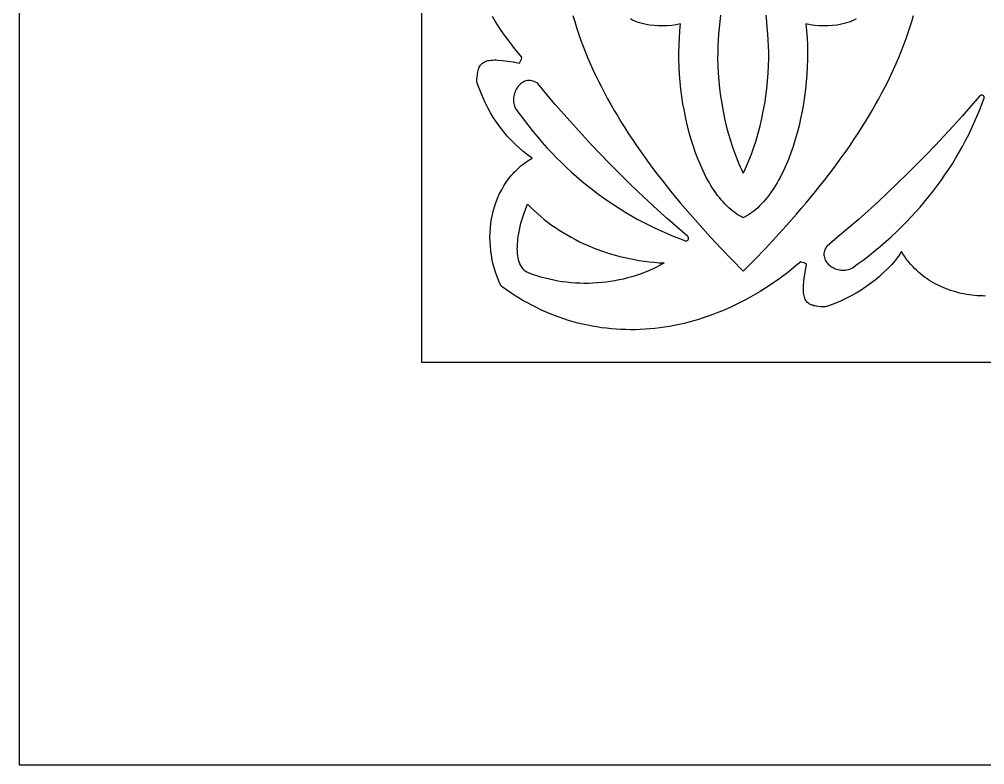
# Model space of a CAD drawing. Extents: x -335 to 335, y -262 to 262.
# Drawn here: x -335 to -215, y -262.5 to -169.9 of the extents above; entities that cross this region are included whole.
import ezdxf

# ---------------------------------------------------------------- set-up
doc = ezdxf.new("R2010")
doc.units = 0
doc.layers.add('LAYER_1', color=18, linetype='CONTINUOUS')

msp = doc.modelspace()

# ---------------------------------------------------------------- linework, layer by layer
at = {"layer": 'LAYER_1'}
for points in [[(335, -262.5), (335, 72.5), (140, 262.5), (-335, 262.5), (-335, -262.5)], [(185.59, 148.27), (119.67, 212.5), (-285, 212.5), (-285, -212.5), (285, -212.5), (285, 49.82), (192.78, 141.45)], [(-270.63, -177.79), (-270.81, -177.69), (-270.98, -177.61), (-271.16, -177.55), (-271.33, -177.51), (-271.5, -177.49), (-271.67, -177.49), (-271.83, -177.5), (-271.99, -177.53), (-272.14, -177.58), (-272.29, -177.64), (-272.43, -177.72), (-272.56, -177.81), (-272.69, -177.91), (-272.81, -178.03), (-272.93, -178.15), (-273.03, -178.28), (-273.13, -178.43), (-273.22, -178.58), (-273.3, -178.74), (-273.37, -178.9), (-273.43, -179.07), (-273.47, -179.24), (-273.51, -179.42), (-273.54, -179.6), (-273.55, -179.78), (-273.55, -179.96), (-273.54, -180.14), (-273.51, -180.33), (-273.47, -180.51), (-273.42, -180.68), (-273.35, -180.86), (-273.26, -181.03), (-272.74, -181.75), (-272.21, -182.46), (-271.67, -183.16), (-271.11, -183.85), (-270.55, -184.52), (-269.98, -185.18), (-269.4, -185.83), (-268.8, -186.46), (-268.2, -187.08), (-267.59, -187.69), (-266.97, -188.28), (-266.34, -188.86), (-265.71, -189.43), (-265.06, -189.98), (-264.41, -190.52), (-263.74, -191.04), (-263.07, -191.55), (-262.39, -192.05), (-261.71, -192.53), (-261.01, -192.99), (-260.31, -193.45), (-259.61, -193.88), (-258.89, -194.3), (-258.17, -194.71), (-257.44, -195.1), (-256.7, -195.47), (-255.96, -195.83), (-255.22, -196.18), (-254.46, -196.5), (-253.7, -196.82), (-252.94, -197.11), (-252.17, -197.39), (-252.11, -197.41), (-252.06, -197.41), (-252.01, -197.4), (-251.96, -197.38), (-251.92, -197.35), (-251.89, -197.32), (-251.86, -197.28), (-251.84, -197.23), (-251.82, -197.18), (-251.81, -197.12), (-251.81, -197.07), (-251.82, -197.01), (-251.83, -196.96), (-251.86, -196.91), (-251.89, -196.87), (-251.94, -196.83), (-253.18, -195.76), (-254.42, -194.67), (-255.64, -193.57), (-256.85, -192.45), (-258.05, -191.32), (-259.25, -190.17), (-260.43, -189.01), (-261.6, -187.83), (-262.76, -186.63), (-263.9, -185.43), (-265.04, -184.2), (-266.16, -182.97), (-267.28, -181.71), (-268.38, -180.45), (-269.47, -179.17), (-270.55, -177.87)], [(-215.06, -179.67), (-215.04, -179.61), (-215.04, -179.56), (-215.04, -179.51), (-215.06, -179.47), (-215.09, -179.43), (-215.13, -179.39), (-215.17, -179.36), (-215.22, -179.34), (-215.27, -179.32), (-215.32, -179.31), (-215.38, -179.31), (-215.43, -179.32), (-215.48, -179.33), (-215.53, -179.36), (-215.58, -179.39), (-215.62, -179.44), (-216.69, -180.68), (-217.78, -181.92), (-218.88, -183.14), (-220, -184.35), (-221.13, -185.56), (-222.28, -186.75), (-223.44, -187.93), (-224.62, -189.1), (-225.81, -190.26), (-227.02, -191.4), (-228.24, -192.54), (-229.48, -193.67), (-230.73, -194.78), (-232, -195.88), (-233.28, -196.97), (-234.57, -198.05), (-234.65, -198.13), (-234.75, -198.31), (-234.84, -198.49), (-234.9, -198.66), (-234.94, -198.83), (-234.96, -199), (-234.96, -199.17), (-234.94, -199.33), (-234.91, -199.49), (-234.86, -199.64), (-234.8, -199.79), (-234.72, -199.93), (-234.63, -200.06), (-234.53, -200.19), (-234.42, -200.32), (-234.29, -200.43), (-234.16, -200.54), (-234.02, -200.63), (-233.87, -200.72), (-233.71, -200.8), (-233.55, -200.87), (-233.38, -200.93), (-233.2, -200.98), (-233.03, -201.01), (-232.85, -201.04), (-232.67, -201.05), (-232.48, -201.05), (-232.3, -201.04), (-232.12, -201.01), (-231.94, -200.97), (-231.76, -200.92), (-231.59, -200.85), (-231.42, -200.76), (-230.7, -200.24), (-229.98, -199.71), (-229.29, -199.17), (-228.6, -198.62), (-227.93, -198.05), (-227.27, -197.48), (-226.62, -196.9), (-225.99, -196.31), (-225.36, -195.7), (-224.76, -195.09), (-224.16, -194.47), (-223.58, -193.85), (-223.02, -193.21), (-222.46, -192.56), (-221.93, -191.91), (-221.4, -191.25), (-220.89, -190.57), (-220.4, -189.9), (-219.92, -189.21), (-219.45, -188.52), (-219, -187.82), (-218.56, -187.11), (-218.14, -186.39), (-217.74, -185.67), (-217.35, -184.94), (-216.97, -184.21), (-216.61, -183.46), (-216.27, -182.72), (-215.94, -181.96), (-215.63, -181.2), (-215.33, -180.44)], [(-271.69, -201.4), (-271.9, -201.3), (-272.09, -201.17), (-272.26, -201.02), (-272.41, -200.86), (-272.54, -200.68), (-272.66, -200.48), (-272.76, -200.26), (-272.85, -200.03), (-272.93, -199.78), (-272.98, -199.53), (-273.03, -199.26), (-273.06, -198.98), (-273.08, -198.69), (-273.09, -198.39), (-273.08, -198.09), (-273.07, -197.78), (-273.04, -197.46), (-273.01, -197.14), (-272.97, -196.82), (-272.91, -196.49), (-272.78, -195.84), (-272.63, -195.2), (-272.45, -194.57), (-272.25, -193.97), (-272.03, -193.39), (-271.81, -192.86), (-271.42, -193.26), (-271.01, -193.64), (-270.59, -194.02), (-270.17, -194.39), (-269.73, -194.75), (-269.28, -195.1), (-268.82, -195.44), (-268.35, -195.76), (-267.87, -196.08), (-267.39, -196.39), (-266.89, -196.68), (-266.39, -196.97), (-265.87, -197.24), (-265.35, -197.51), (-264.82, -197.76), (-264.28, -198), (-263.74, -198.23), (-263.18, -198.45), (-262.62, -198.65), (-262.06, -198.84), (-261.49, -199.02), (-260.91, -199.19), (-260.32, -199.35), (-259.73, -199.49), (-259.13, -199.62), (-258.53, -199.74), (-257.93, -199.84), (-257.32, -199.93), (-256.7, -200.01), (-256.08, -200.07), (-255.46, -200.12), (-254.83, -200.16), (-255.31, -200.42), (-255.8, -200.67), (-256.29, -200.91), (-256.79, -201.13), (-257.29, -201.33), (-257.81, -201.53), (-258.32, -201.7), (-258.84, -201.87), (-259.37, -202.01), (-259.9, -202.15), (-260.43, -202.26), (-260.97, -202.37), (-261.51, -202.46), (-262.05, -202.53), (-262.59, -202.59), (-263.14, -202.64), (-263.68, -202.67), (-264.23, -202.69), (-264.77, -202.69), (-265.32, -202.67), (-265.86, -202.65), (-266.41, -202.61), (-266.95, -202.55), (-267.49, -202.48), (-268.03, -202.4), (-268.56, -202.3), (-269.09, -202.18), (-269.62, -202.05), (-270.15, -201.91), (-270.67, -201.76), (-271.18, -201.59)]]:
    msp.add_lwpolyline(points, close=True, dxfattribs=at)
for points in [[(-214.89, -204.27), (-215.23, -204.26), (-215.57, -204.25), (-215.91, -204.23), (-216.25, -204.2), (-216.59, -204.16), (-216.92, -204.12), (-217.26, -204.06), (-217.59, -204), (-217.92, -203.93), (-218.25, -203.85), (-218.57, -203.76), (-218.9, -203.67), (-219.21, -203.56), (-219.53, -203.45), (-219.84, -203.33), (-220.15, -203.21), (-220.45, -203.07), (-220.75, -202.93), (-221.05, -202.78), (-221.34, -202.62), (-221.62, -202.45), (-221.91, -202.28), (-222.18, -202.1), (-222.45, -201.91), (-222.71, -201.71), (-222.97, -201.5), (-223.22, -201.29), (-223.46, -201.07), (-223.7, -200.84), (-223.93, -200.61), (-224.15, -200.36), (-224.36, -200.11), (-224.57, -199.86), (-224.77, -199.59), (-224.96, -199.32), (-225.14, -199.04), (-225.31, -198.75), (-225.71, -199.3), (-226.13, -199.84), (-226.58, -200.37), (-227.05, -200.87), (-227.54, -201.36), (-228.06, -201.83), (-228.6, -202.29), (-229.16, -202.72), (-229.74, -203.14), (-230.33, -203.53), (-230.95, -203.9), (-231.59, -204.26), (-232.24, -204.59), (-232.91, -204.9), (-233.59, -205.18), (-234.29, -205.45), (-234.41, -205.5), (-234.54, -205.54), (-234.67, -205.58), (-234.81, -205.6), (-234.94, -205.61), (-235.08, -205.62), (-235.21, -205.61), (-235.34, -205.59), (-235.72, -205.56), (-236.05, -205.5), (-236.21, -205.47), (-236.35, -205.42), (-236.49, -205.38), (-236.62, -205.32), (-236.74, -205.26), (-236.85, -205.19), (-236.96, -205.11), (-237.05, -205.02), (-237.14, -204.91), (-237.21, -204.8), (-237.28, -204.68), (-237.34, -204.55), (-237.39, -204.4), (-237.43, -204.24), (-237.47, -204.07), (-237.49, -203.88), (-237.51, -203.68), (-237.52, -203.46), (-237.52, -203.23), (-237.51, -202.98), (-237.46, -202.43), (-237.38, -201.8), (-237.27, -201.1), (-237.13, -200.32), (-237.27, -200.22), (-237.44, -200.14), (-237.63, -200.08), (-237.85, -200.03), (-238.4, -200.49), (-238.95, -200.93), (-239.5, -201.37), (-240.06, -201.79), (-240.62, -202.19), (-241.18, -202.59), (-241.75, -202.97), (-242.32, -203.34), (-242.9, -203.7), (-243.47, -204.04), (-244.05, -204.37), (-244.63, -204.69), (-245.22, -205), (-245.8, -205.29), (-246.39, -205.57), (-246.98, -205.84), (-247.57, -206.09), (-248.17, -206.33), (-248.76, -206.56), (-249.36, -206.78), (-249.96, -206.98), (-250.56, -207.17), (-251.16, -207.35), (-251.76, -207.51), (-252.36, -207.66), (-252.97, -207.8), (-253.57, -207.92), (-254.17, -208.04), (-254.78, -208.13), (-255.38, -208.22), (-255.99, -208.29), (-256.59, -208.35), (-257.19, -208.4), (-257.8, -208.43), (-258.4, -208.45), (-259, -208.45), (-259.61, -208.44), (-260.21, -208.42), (-260.81, -208.39), (-261.41, -208.34), (-262, -208.27), (-262.6, -208.2), (-263.19, -208.11), (-263.79, -208.01), (-264.38, -207.89), (-264.97, -207.76), (-265.55, -207.62), (-266.14, -207.46), (-266.72, -207.29), (-267.3, -207.1), (-267.88, -206.9), (-268.45, -206.69), (-269.02, -206.46), (-269.59, -206.22), (-270.16, -205.97), (-270.72, -205.7), (-271.28, -205.42), (-271.83, -205.12), (-272.38, -204.81), (-272.93, -204.49), (-273.48, -204.15), (-274.02, -203.8), (-274.55, -203.43), (-275.08, -203.05), (-275.33, -202.52), (-275.55, -201.98), (-275.75, -201.44), (-275.92, -200.89), (-276.08, -200.33), (-276.2, -199.77), (-276.31, -199.2), (-276.39, -198.63), (-276.44, -198.07), (-276.48, -197.5), (-276.49, -196.93), (-276.47, -196.36), (-276.44, -195.8), (-276.37, -195.24), (-276.29, -194.69), (-276.18, -194.14), (-276.05, -193.6), (-275.89, -193.07), (-275.71, -192.55), (-275.51, -192.03), (-275.28, -191.54), (-275.03, -191.05), (-274.76, -190.58), (-274.46, -190.12), (-274.14, -189.68), (-273.8, -189.25), (-273.62, -189.05), (-273.43, -188.85), (-273.24, -188.65), (-273.04, -188.46), (-272.84, -188.28), (-272.63, -188.1), (-272.41, -187.92), (-272.19, -187.75), (-271.96, -187.59), (-271.73, -187.43), (-271.49, -187.28), (-271.25, -187.13), (-271.8, -186.74), (-272.34, -186.31), (-272.87, -185.87), (-273.37, -185.39), (-273.86, -184.9), (-274.33, -184.38), (-274.78, -183.85), (-275.22, -183.29), (-275.63, -182.71), (-276.03, -182.11), (-276.4, -181.49), (-276.75, -180.86), (-277.09, -180.21), (-277.39, -179.54), (-277.68, -178.86), (-277.94, -178.16), (-278, -178.03), (-278.04, -177.9), (-278.08, -177.77), (-278.1, -177.64), (-278.11, -177.5), (-278.11, -177.37), (-278.11, -177.24), (-278.09, -177.1), (-278.05, -176.73), (-278, -176.39), (-277.96, -176.24), (-277.92, -176.09), (-277.87, -175.95), (-277.82, -175.82), (-277.76, -175.7), (-277.68, -175.59), (-277.6, -175.49), (-277.51, -175.4), (-277.41, -175.31), (-277.3, -175.23), (-277.18, -175.17), (-277.05, -175.11), (-276.9, -175.05), (-276.74, -175.01), (-276.57, -174.98), (-276.38, -174.95), (-276.18, -174.94), (-275.96, -174.93), (-275.73, -174.93), (-275.48, -174.94), (-274.93, -174.98), (-274.3, -175.06), (-273.6, -175.17), (-272.82, -175.32), (-272.72, -175.18), (-272.64, -175.01), (-272.57, -174.82), (-272.53, -174.6), (-272.99, -174.05), (-273.43, -173.5), (-273.86, -172.94), (-274.28, -172.39), (-274.69, -171.83), (-275.09, -171.26), (-275.47, -170.69), (-275.84, -170.12), (-276.19, -169.55)], [(-266.17, -169.42), (-265.95, -170.17), (-265.71, -170.91), (-265.47, -171.66), (-265.21, -172.4), (-264.93, -173.14), (-264.64, -173.88), (-264.34, -174.62), (-264.02, -175.36), (-263.69, -176.1), (-263.35, -176.83), (-263, -177.56), (-262.63, -178.29), (-262.25, -179.02), (-261.86, -179.75), (-261.45, -180.48), (-261.03, -181.21), (-260.6, -181.93), (-260.16, -182.66), (-259.71, -183.38), (-259.25, -184.1), (-258.77, -184.82), (-258.28, -185.54), (-257.79, -186.26), (-257.28, -186.98), (-256.76, -187.69), (-256.22, -188.41), (-255.68, -189.12), (-255.13, -189.84), (-254.57, -190.55), (-254, -191.26), (-253.41, -191.97), (-252.82, -192.69), (-252.22, -193.4), (-251.61, -194.1), (-250.36, -195.52), (-249.07, -196.94), (-247.75, -198.35), (-246.39, -199.76), (-245, -201.17), (-243.61, -199.76), (-242.25, -198.35), (-240.93, -196.94), (-239.64, -195.52), (-238.39, -194.1), (-237.78, -193.4), (-237.18, -192.69), (-236.59, -191.97), (-236, -191.26), (-235.43, -190.55), (-234.87, -189.84), (-234.32, -189.12), (-233.78, -188.41), (-233.24, -187.69), (-232.72, -186.98), (-232.21, -186.26), (-231.72, -185.54), (-231.23, -184.82), (-230.75, -184.1), (-230.29, -183.38), (-229.84, -182.66), (-229.4, -181.93), (-228.97, -181.21), (-228.55, -180.48), (-228.14, -179.75), (-227.75, -179.02), (-227.37, -178.29), (-227, -177.56), (-226.65, -176.83), (-226.31, -176.1), (-225.98, -175.36), (-225.66, -174.62), (-225.36, -173.88), (-225.07, -173.14), (-224.79, -172.4), (-224.53, -171.66), (-224.29, -170.91), (-224.05, -170.17), (-223.83, -169.42)], [(-230.97, -169.84), (-231.25, -169.98), (-231.53, -170.11), (-231.83, -170.23), (-232.14, -170.33), (-232.45, -170.42), (-232.77, -170.5), (-233.33, -170.59), (-233.88, -170.65), (-234.44, -170.68), (-235, -170.69), (-235.55, -170.67), (-236.11, -170.63), (-236.67, -170.56), (-237.22, -170.46), (-237.13, -171.32), (-237.06, -172.19), (-237.02, -173.08), (-237, -173.98), (-237.01, -174.89), (-237.04, -175.8), (-237.09, -176.72), (-237.16, -177.65), (-237.26, -178.57), (-237.37, -179.49), (-237.51, -180.4), (-237.68, -181.31), (-237.86, -182.21), (-238.06, -183.1), (-238.29, -183.97), (-238.53, -184.83), (-238.8, -185.67), (-239.08, -186.49), (-239.39, -187.29), (-239.71, -188.06), (-240.05, -188.8), (-240.23, -189.17), (-240.41, -189.52), (-240.6, -189.87), (-240.79, -190.2), (-240.99, -190.53), (-241.19, -190.85), (-241.4, -191.16), (-241.61, -191.46), (-241.82, -191.76), (-242.04, -192.04), (-242.27, -192.31), (-242.49, -192.57), (-242.72, -192.82), (-242.96, -193.06), (-243.2, -193.29), (-243.45, -193.5), (-243.7, -193.71), (-243.95, -193.9), (-244.2, -194.08), (-244.47, -194.24), (-244.73, -194.4), (-245, -194.54), (-245.27, -194.4), (-245.53, -194.24), (-245.8, -194.08), (-246.05, -193.9), (-246.3, -193.71), (-246.55, -193.5), (-246.8, -193.29), (-247.04, -193.06), (-247.28, -192.82), (-247.51, -192.57), (-247.73, -192.31), (-247.96, -192.04), (-248.18, -191.76), (-248.39, -191.46), (-248.6, -191.16), (-248.81, -190.85), (-249.01, -190.53), (-249.21, -190.2), (-249.4, -189.87), (-249.59, -189.52), (-249.77, -189.17), (-249.95, -188.8), (-250.29, -188.06), (-250.61, -187.29), (-250.92, -186.49), (-251.2, -185.67), (-251.47, -184.83), (-251.71, -183.97), (-251.94, -183.1), (-252.14, -182.21), (-252.32, -181.31), (-252.49, -180.4), (-252.63, -179.49), (-252.74, -178.57), (-252.84, -177.65), (-252.91, -176.72), (-252.96, -175.8), (-252.99, -174.89), (-253, -173.98), (-252.98, -173.08), (-252.94, -172.19), (-252.87, -171.32), (-252.78, -170.46), (-253.33, -170.56), (-253.89, -170.63), (-254.45, -170.67), (-255, -170.69), (-255.56, -170.68), (-256.12, -170.65), (-256.67, -170.59), (-257.23, -170.5), (-257.55, -170.42), (-257.86, -170.33), (-258.17, -170.23), (-258.47, -170.11), (-258.75, -169.98), (-259.03, -169.84)], [(-247.84, -169.37), (-247.92, -170.16), (-247.99, -170.93), (-248.06, -171.7), (-248.1, -172.46), (-248.14, -173.22), (-248.17, -173.98), (-248.18, -174.73), (-248.15, -175.66), (-248.1, -176.59), (-248.03, -177.53), (-247.93, -178.48), (-247.81, -179.42), (-247.67, -180.36), (-247.5, -181.29), (-247.31, -182.22), (-247.1, -183.13), (-246.86, -184.03), (-246.6, -184.92), (-246.32, -185.78), (-246.02, -186.62), (-245.7, -187.44), (-245.54, -187.84), (-245.36, -188.23), (-245.18, -188.61), (-245, -188.99), (-244.82, -188.61), (-244.64, -188.23), (-244.46, -187.84), (-244.3, -187.44), (-243.98, -186.62), (-243.68, -185.78), (-243.4, -184.92), (-243.14, -184.03), (-242.9, -183.13), (-242.69, -182.22), (-242.5, -181.29), (-242.33, -180.36), (-242.19, -179.42), (-242.07, -178.48), (-241.97, -177.53), (-241.9, -176.59), (-241.85, -175.66), (-241.82, -174.73), (-241.83, -173.98), (-241.86, -173.22), (-241.9, -172.46), (-241.94, -171.7), (-242.01, -170.93), (-242.08, -170.16), (-242.16, -169.37)]]:
    msp.add_lwpolyline(points, dxfattribs=at)

doc.saveas('drawing.dxf')
